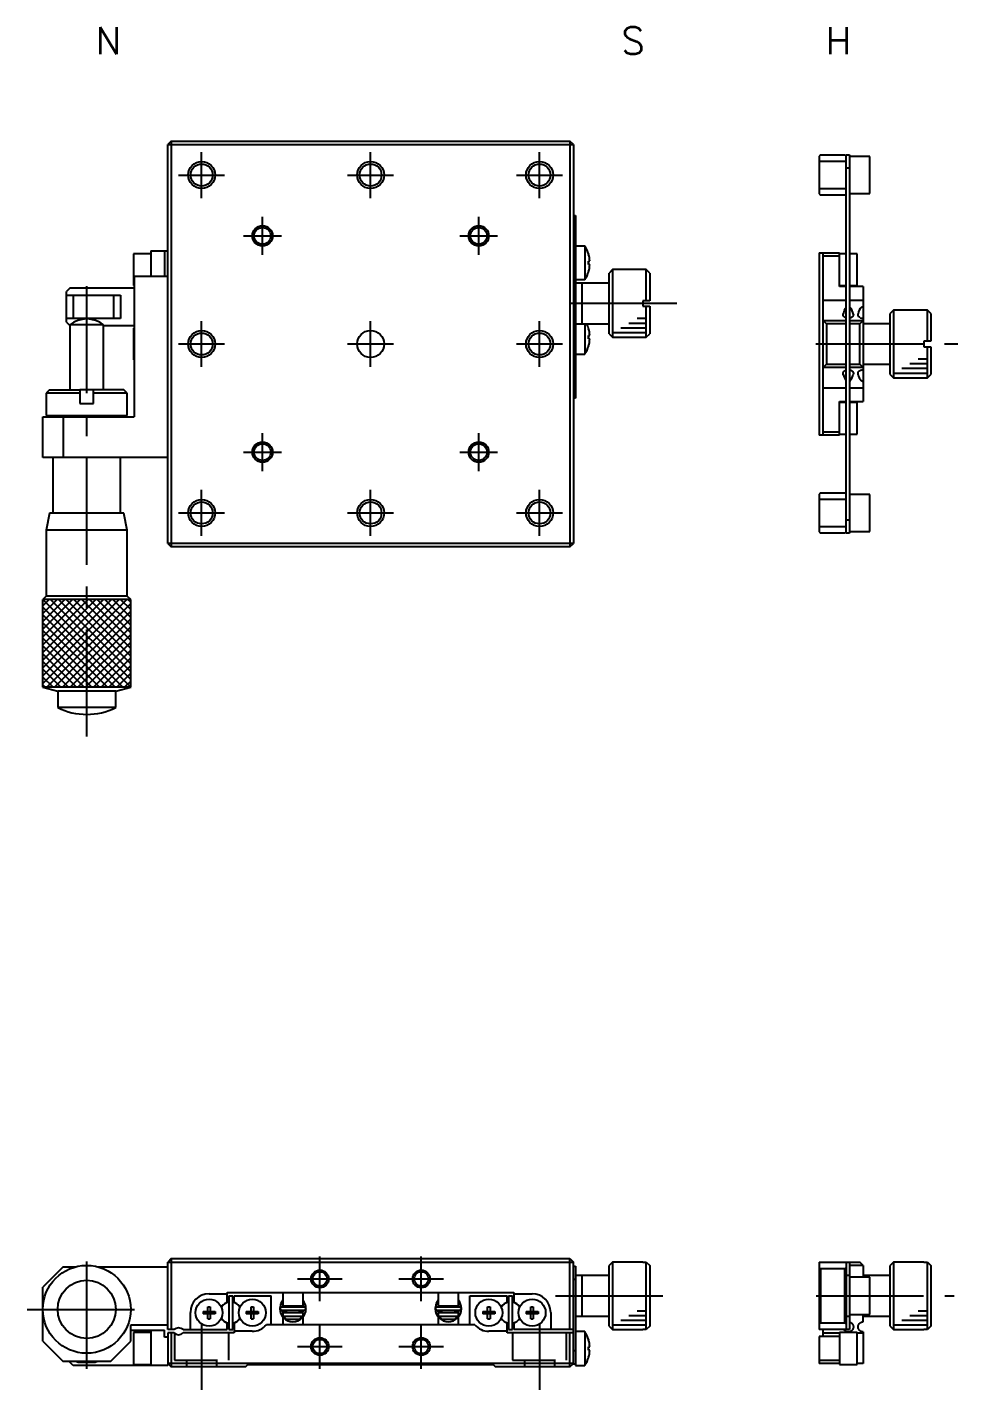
# Model space of a CAD drawing. Extents: x -3 to 277, y -8 to 210.
# Drawn here: x 139.7 to 277.4, y 8.6 to 210.2 of the extents above; entities that cross this region are included whole.
import ezdxf

# ---------------------------------------------------------------- set-up
doc = ezdxf.new("R2010")
doc.units = 0
doc.header["$LTSCALE"] = 0.5
doc.linetypes.add('CENTER', pattern=[50.8, 31.75, -6.35, 6.35, -6.35])
doc.linetypes.add('DASHED', pattern=[19.05, 12.7, -6.35])
for name, color, linetype in [('MSM_CENTER', 1, 'CENTER'), ('MSM_CONTINUOUS', 7, 'CONTINUOUS'), ('MSM_DASHED', 4, 'DASHED'), ('MSM_NARROW', 5, 'CONTINUOUS'), ('MSM_PART_NUMBER', 7, 'CONTINUOUS')]:
    doc.layers.add(name, color=color, linetype=linetype)
doc.styles.get("Standard").update_dxf_attribs({"font": 'txt.shx', "height": 3, "bigfont": 'bigfont.shx'})

msp = doc.modelspace()

# ---------------------------------------------------------------- linework, layer by layer
at = {"layer": 'MSM_CENTER'}
for p, q in [((165.54, 184.95), (165.54, 191.75)), ((190.54, 184.95), (190.54, 191.75)), ((215.54, 184.95), (215.54, 191.75)), ((162.14, 188.35), (168.94, 188.35)), ((187.14, 188.35), (193.94, 188.35)), ((212.14, 188.35), (218.94, 188.35)), ((174.54, 176.55), (174.54, 182.15)), ((206.54, 176.55), (206.54, 182.15)), ((171.74, 179.35), (177.34, 179.35)), ((203.74, 179.35), (209.34, 179.35)), ((148.54, 105.25), (148.54, 172.85)), ((235.84, 169.35), (217.84, 169.35)), ((165.54, 159.95), (165.54, 166.75)), ((190.54, 159.95), (190.54, 166.75)), ((215.54, 159.95), (215.54, 166.75)), ((162.14, 163.35), (168.94, 163.35)), ((187.14, 163.35), (193.94, 163.35)), ((212.14, 163.35), (218.94, 163.35)), ((256.42, 163.35), (277.42, 163.35)), ((174.54, 144.55), (174.54, 150.15)), ((206.54, 144.55), (206.54, 150.15)), ((171.74, 147.35), (177.34, 147.35)), ((203.74, 147.35), (209.34, 147.35)), ((165.54, 134.95), (165.54, 141.75)), ((190.54, 134.95), (190.54, 141.75)), ((215.54, 134.95), (215.54, 141.75)), ((162.14, 138.35), (168.94, 138.35)), ((187.14, 138.35), (193.94, 138.35)), ((212.14, 138.35), (218.94, 138.35)), ((148.54, 11.7), (148.54, 29.3)), ((183.04, 21.7), (183.04, 28.3)), ((198.04, 21.7), (198.04, 28.3)), ((179.74, 25), (186.34, 25)), ((194.74, 25), (201.34, 25)), ((217.89, 22.5), (235.29, 22.5)), ((256.47, 22.5), (276.87, 22.5)), ((139.74, 20.5), (157.34, 20.5)), ((165.54, 18.4), (165.54, 8.6)), ((183.04, 11.7), (183.04, 18.3)), ((198.04, 11.7), (198.04, 18.3)), ((215.54, 18.4), (215.54, 8.6)), ((179.74, 15), (186.34, 15)), ((194.74, 15), (201.34, 15))]:
    msp.add_line(p, q, dxfattribs=at)
at = {"layer": 'MSM_CONTINUOUS'}
for p, q in [((161.04, 193.35), (160.54, 192.85)), ((160.54, 133.85), (160.54, 192.85)), ((160.54, 192.85), (220.54, 192.85)), ((161.04, 193.35), (161.04, 133.35)), ((161.04, 193.35), (220.04, 193.35)), ((220.04, 193.35), (220.04, 133.35)), ((220.54, 192.85), (220.04, 193.35)), ((220.54, 192.85), (220.54, 133.85)), ((257.12, 191.35), (256.92, 191.15)), ((256.92, 191.15), (256.92, 185.55)), ((260.92, 190.35), (256.92, 190.35)), ((257.12, 191.35), (260.72, 191.35)), ((260.92, 191.15), (260.72, 191.35)), ((260.92, 135.35), (260.92, 191.35)), ((260.92, 191.35), (261.42, 191.35)), ((261.42, 191.35), (261.42, 135.35)), ((264.42, 191.1), (261.42, 191.1)), ((264.42, 185.6), (264.42, 191.1)), ((261.42, 189.35), (260.92, 189.35)), ((256.92, 186.35), (260.92, 186.35)), ((256.92, 185.55), (257.12, 185.35)), ((260.72, 185.35), (260.92, 185.55)), ((261.42, 185.6), (264.42, 185.6)), ((260.72, 185.35), (257.12, 185.35)), ((220.54, 182.35), (220.84, 182.35)), ((220.84, 182.35), (220.84, 155.35)), ((220.84, 180.35), (220.54, 180.35)), ((222.23, 177.85), (220.84, 177.85)), ((222.23, 177.85), (222.23, 172.85)), ((155.44, 176.7), (155.44, 172)), ((158.04, 176.7), (155.44, 176.7)), ((158.04, 177.15), (158.04, 173.35)), ((158.04, 177.15), (160.54, 177.15)), ((160.04, 177.15), (160.04, 173.35)), ((222.8, 176.61), (222.81, 176.61)), ((222.8, 175.61), (222.97, 175.61)), ((256.92, 176.85), (256.92, 149.85)), ((256.92, 176.85), (259.92, 176.85)), ((257.52, 149.85), (257.52, 176.85)), ((259.92, 176.35), (257.52, 176.35)), ((259.92, 171.85), (259.92, 176.85)), ((260.92, 176.7), (259.92, 176.7)), ((262.52, 176.7), (261.42, 176.7)), ((262.52, 172), (262.52, 176.7)), ((222.97, 175.09), (222.8, 175.09)), ((222.81, 174.09), (222.8, 174.09)), ((226.34, 174.35), (225.84, 173.85)), ((225.84, 164.85), (225.84, 173.85)), ((231.34, 174.35), (226.34, 174.35)), ((226.34, 174.35), (226.34, 164.35)), ((231.84, 173.85), (231.34, 174.35)), ((231.34, 169.75), (231.34, 174.35)), ((231.84, 173.85), (231.84, 169.75)), ((146.04, 171.6), (145.54, 171.1)), ((155.54, 171.6), (146.04, 171.6)), ((155.44, 172), (155.54, 172)), ((155.54, 173.35), (155.54, 152.55)), ((160.54, 173.35), (155.54, 173.35)), ((222.23, 172.85), (220.84, 172.85)), ((225.84, 172.35), (220.84, 172.35)), ((221.84, 166.35), (221.84, 172.35)), ((259.92, 172), (260.92, 172)), ((260.92, 171.85), (259.92, 171.85)), ((261.42, 172), (262.52, 172)), ((263.42, 171.85), (261.42, 171.85)), ((263.42, 171.85), (263.42, 154.85)), ((145.54, 166.6), (145.54, 171.1)), ((145.54, 170.6), (153.54, 170.6)), ((146.54, 170.6), (146.54, 167.1)), ((152.54, 167.1), (152.54, 170.6)), ((153.54, 170.6), (153.54, 167.1)), ((231.84, 169.75), (230.84, 169.75)), ((230.84, 169.75), (230.84, 168.95)), ((257.52, 169.85), (260.92, 169.85)), ((261.42, 169.85), (263.42, 169.85)), ((230.84, 168.95), (231.84, 168.95)), ((231.34, 164.35), (231.34, 168.95)), ((231.84, 168.95), (231.84, 164.85)), ((260.47, 167.71), (260.48, 167.82)), ((260.47, 167.68), (260.47, 167.71)), ((260.47, 167.64), (260.47, 167.68)), ((260.48, 167.61), (260.47, 167.64)), ((260.48, 167.57), (260.48, 167.61)), ((260.49, 167.54), (260.48, 167.57)), ((260.5, 167.51), (260.49, 167.54)), ((260.51, 167.49), (260.5, 167.51)), ((260.53, 167.46), (260.51, 167.49)), ((260.54, 167.43), (260.53, 167.46)), ((260.56, 167.41), (260.54, 167.43)), ((260.58, 167.39), (260.56, 167.41)), ((260.6, 167.37), (260.58, 167.39)), ((260.62, 167.35), (260.6, 167.37)), ((261.42, 168.83), (261.5, 168.76)), ((261.84, 167.36), (261.82, 167.34)), ((261.85, 167.37), (261.84, 167.36)), ((261.87, 167.39), (261.85, 167.37)), ((261.88, 167.41), (261.87, 167.39)), ((261.9, 167.44), (261.88, 167.41)), ((261.91, 167.46), (261.9, 167.44)), ((261.92, 167.48), (261.91, 167.46)), ((261.94, 167.51), (261.92, 167.48)), ((261.95, 167.55), (261.94, 167.51)), ((261.96, 167.58), (261.95, 167.55)), ((261.97, 167.67), (261.96, 167.63)), ((261.96, 167.63), (261.96, 167.58)), ((261.97, 167.71), (261.97, 167.67)), ((262.67, 167.71), (262.68, 167.83)), ((262.67, 167.7), (262.67, 167.71)), ((262.68, 167.57), (262.67, 167.7)), ((262.73, 167.46), (262.68, 167.57)), ((262.79, 167.37), (262.73, 167.46)), ((262.88, 167.3), (262.79, 167.37)), ((263.17, 168.79), (263.27, 168.87)), ((263.27, 168.87), (263.37, 168.91)), ((263.37, 168.91), (263.42, 168.91)), ((267.92, 168.35), (267.42, 167.85)), ((267.42, 158.85), (267.42, 167.85)), ((267.92, 168.35), (267.92, 158.35)), ((272.92, 168.35), (267.92, 168.35)), ((273.42, 167.85), (272.92, 168.35)), ((272.92, 163.75), (272.92, 168.35)), ((273.42, 167.85), (273.42, 163.75)), ((153.54, 167.1), (145.54, 167.1)), ((145.54, 166.6), (146.04, 166.1)), ((151.04, 166.17), (146.04, 166.17)), ((146.04, 166.17), (146.04, 156.55)), ((151.04, 156.55), (151.04, 166.17)), ((151.04, 166.1), (155.54, 166.1)), ((155.44, 165.7), (155.44, 161)), ((155.54, 165.7), (155.44, 165.7)), ((220.84, 166.35), (225.84, 166.35)), ((222.23, 166.35), (222.23, 161.85)), ((222.8, 165.61), (222.81, 165.61)), ((257.52, 166.85), (260.92, 166.85)), ((257.52, 166.85), (258.02, 166.35)), ((260.92, 166.35), (258.02, 166.35)), ((258.02, 166.35), (258.02, 160.35)), ((260.64, 167.33), (260.62, 167.35)), ((260.67, 167.31), (260.64, 167.33)), ((260.69, 167.29), (260.67, 167.31)), ((260.72, 167.28), (260.69, 167.29)), ((260.74, 167.26), (260.72, 167.28)), ((260.77, 167.25), (260.74, 167.26)), ((260.79, 167.24), (260.77, 167.25)), ((260.82, 167.23), (260.79, 167.24)), ((260.84, 167.23), (260.82, 167.23)), ((260.87, 167.22), (260.84, 167.23)), ((260.89, 167.21), (260.87, 167.22)), ((260.92, 167.2), (260.89, 167.21)), ((261.44, 167.19), (261.42, 167.18)), ((261.42, 166.85), (263.42, 166.85)), ((262.92, 166.35), (261.42, 166.35)), ((261.47, 167.19), (261.44, 167.19)), ((261.49, 167.2), (261.47, 167.19)), ((261.52, 167.2), (261.49, 167.2)), ((261.56, 167.21), (261.52, 167.2)), ((261.58, 167.22), (261.56, 167.21)), ((261.61, 167.23), (261.58, 167.22)), ((261.64, 167.24), (261.61, 167.23)), ((261.67, 167.25), (261.64, 167.24)), ((261.69, 167.26), (261.67, 167.25)), ((261.71, 167.27), (261.69, 167.26)), ((261.74, 167.29), (261.71, 167.27)), ((261.76, 167.3), (261.74, 167.29)), ((261.78, 167.31), (261.76, 167.3)), ((261.8, 167.33), (261.78, 167.31)), ((261.82, 167.34), (261.8, 167.33)), ((262.99, 167.24), (262.88, 167.3)), ((262.92, 166.35), (263.42, 166.85)), ((262.92, 160.35), (262.92, 166.35)), ((267.42, 166.35), (263.42, 166.35)), ((222.8, 164.61), (222.97, 164.61)), ((222.97, 164.09), (222.8, 164.09)), ((225.84, 164.85), (226.34, 164.35)), ((226.34, 164.35), (231.34, 164.35)), ((231.34, 164.35), (231.84, 164.85)), ((272.42, 163.75), (272.42, 162.95)), ((273.42, 163.75), (272.42, 163.75)), ((220.84, 161.85), (222.23, 161.85)), ((222.81, 163.09), (222.8, 163.09)), ((272.42, 162.95), (273.42, 162.95)), ((272.92, 158.35), (272.92, 162.95)), ((273.42, 162.95), (273.42, 158.85)), ((155.44, 161), (155.54, 161)), ((258.02, 160.35), (257.52, 159.85)), ((260.92, 159.85), (257.52, 159.85)), ((258.02, 160.35), (260.92, 160.35)), ((260.55, 159.28), (260.57, 159.31)), ((260.57, 159.31), (260.59, 159.33)), ((260.59, 159.33), (260.61, 159.34)), ((260.61, 159.34), (260.63, 159.36)), ((260.63, 159.36), (260.65, 159.38)), ((260.65, 159.38), (260.67, 159.39)), ((260.67, 159.39), (260.69, 159.41)), ((260.69, 159.41), (260.71, 159.42)), ((260.71, 159.42), (260.74, 159.43)), ((260.74, 159.43), (260.77, 159.45)), ((260.77, 159.45), (260.8, 159.46)), ((260.8, 159.46), (260.83, 159.47)), ((260.83, 159.47), (260.86, 159.48)), ((260.86, 159.48), (260.89, 159.49)), ((260.89, 159.49), (260.92, 159.5)), ((261.42, 160.35), (262.92, 160.35)), ((263.42, 159.85), (261.42, 159.85)), ((261.42, 159.52), (261.45, 159.51)), ((261.45, 159.51), (261.48, 159.51)), ((261.48, 159.51), (261.5, 159.5)), ((261.5, 159.5), (261.53, 159.49)), ((261.53, 159.49), (261.56, 159.49)), ((261.56, 159.49), (261.58, 159.48)), ((261.58, 159.48), (261.61, 159.47)), ((261.61, 159.47), (261.63, 159.46)), ((261.63, 159.46), (261.66, 159.45)), ((261.66, 159.45), (261.68, 159.44)), ((261.68, 159.44), (261.7, 159.43)), ((261.7, 159.43), (261.72, 159.42)), ((261.72, 159.42), (261.75, 159.41)), ((261.75, 159.41), (261.77, 159.39)), ((261.77, 159.39), (261.8, 159.37)), ((261.8, 159.37), (261.82, 159.35)), ((261.82, 159.35), (261.84, 159.33)), ((261.84, 159.33), (261.86, 159.31)), ((261.86, 159.31), (261.88, 159.29)), ((261.88, 159.29), (261.9, 159.27)), ((262.75, 159.27), (262.77, 159.3)), ((262.77, 159.3), (262.78, 159.32)), ((262.78, 159.32), (262.8, 159.34)), ((262.8, 159.34), (262.82, 159.36)), ((262.82, 159.36), (262.84, 159.37)), ((262.84, 159.37), (262.86, 159.39)), ((262.86, 159.39), (262.88, 159.4)), ((262.88, 159.4), (262.91, 159.42)), ((262.91, 159.42), (262.93, 159.43)), ((263.42, 159.85), (262.92, 160.35)), ((262.93, 159.43), (262.96, 159.44)), ((262.96, 159.44), (262.99, 159.46)), ((262.99, 159.46), (263.02, 159.47)), ((263.02, 159.47), (263.05, 159.48)), ((263.05, 159.48), (263.08, 159.49)), ((263.08, 159.49), (263.1, 159.49)), ((263.1, 159.49), (263.13, 159.5)), ((263.13, 159.5), (263.16, 159.51)), ((263.16, 159.51), (263.19, 159.51)), ((263.19, 159.51), (263.22, 159.52)), ((263.22, 159.52), (263.25, 159.52)), ((263.25, 159.52), (263.28, 159.52)), ((263.28, 159.52), (263.32, 159.53)), ((263.32, 159.53), (263.35, 159.53)), ((263.35, 159.53), (263.39, 159.53)), ((263.39, 159.53), (263.42, 159.53)), ((263.42, 160.35), (267.42, 160.35)), ((220.54, 157.35), (220.84, 157.35)), ((260.47, 159.04), (260.48, 159.08)), ((260.47, 158.99), (260.47, 159.04)), ((260.47, 158.99), (260.47, 158.99)), ((260.47, 158.95), (260.47, 158.99)), ((260.49, 158.81), (260.47, 158.95)), ((260.48, 159.11), (260.49, 159.14)), ((260.48, 159.08), (260.48, 159.11)), ((260.49, 159.14), (260.5, 159.17)), ((260.5, 159.17), (260.51, 159.2)), ((260.51, 159.2), (260.52, 159.23)), ((260.52, 159.23), (260.54, 159.25)), ((260.54, 159.25), (260.55, 159.28)), ((261.43, 157.87), (261.42, 157.87)), ((261.51, 157.94), (261.43, 157.87)), ((261.9, 159.27), (261.91, 159.24)), ((261.91, 159.24), (261.92, 159.22)), ((261.92, 159.22), (261.94, 159.19)), ((261.94, 159.19), (261.95, 159.16)), ((261.95, 159.16), (261.95, 159.14)), ((261.95, 159.14), (261.96, 159.1)), ((261.96, 159.1), (261.97, 159.06)), ((261.97, 158.99), (261.96, 158.88)), ((261.97, 159.06), (261.97, 159.01)), ((261.97, 159.01), (261.97, 158.99)), ((262.67, 159.07), (262.68, 159.11)), ((262.67, 159.03), (262.67, 159.07)), ((262.67, 158.99), (262.67, 159.03)), ((262.67, 158.94), (262.67, 158.99)), ((262.69, 158.8), (262.67, 158.94)), ((262.68, 159.11), (262.69, 159.15)), ((262.69, 159.15), (262.7, 159.18)), ((262.7, 159.18), (262.72, 159.22)), ((262.72, 159.22), (262.73, 159.25)), ((262.73, 159.25), (262.75, 159.27)), ((263.22, 157.87), (263.13, 157.95)), ((263.31, 157.81), (263.22, 157.87)), ((263.42, 157.79), (263.31, 157.81)), ((267.42, 158.85), (267.92, 158.35)), ((267.92, 158.35), (272.92, 158.35)), ((272.92, 158.35), (273.42, 158.85)), ((143.04, 156.55), (142.54, 156.05)), ((147.54, 156.05), (142.54, 156.05)), ((142.54, 156.05), (142.54, 152.75)), ((143.04, 156.55), (147.54, 156.55)), ((154.04, 156.55), (147.54, 156.55)), ((147.54, 156.55), (147.54, 154.55)), ((149.54, 154.55), (149.54, 156.55)), ((154.54, 156.05), (149.54, 156.05)), ((154.54, 156.05), (154.04, 156.55)), ((154.54, 152.75), (154.54, 156.05)), ((220.84, 155.35), (220.54, 155.35)), ((257.52, 156.85), (260.92, 156.85)), ((261.42, 156.85), (263.42, 156.85)), ((147.54, 154.55), (149.54, 154.55)), ((259.92, 149.85), (259.92, 154.85)), ((259.92, 154.85), (260.92, 154.85)), ((260.92, 154.7), (259.92, 154.7)), ((261.42, 154.85), (263.42, 154.85)), ((262.52, 154.7), (261.42, 154.7)), ((262.52, 150), (262.52, 154.7)), ((142.04, 146.55), (142.04, 152.55)), ((142.04, 152.55), (155.54, 152.55)), ((142.54, 152.75), (154.54, 152.75)), ((142.54, 152.75), (142.74, 152.55)), ((145.04, 152.55), (145.04, 146.55)), ((154.34, 152.55), (154.54, 152.75)), ((259.92, 149.85), (256.92, 149.85)), ((257.52, 150.35), (259.92, 150.35)), ((259.92, 150), (260.92, 150)), ((261.42, 150), (262.52, 150)), ((160.54, 146.55), (142.04, 146.55)), ((143.54, 146.55), (143.54, 138.3)), ((153.54, 138.3), (153.54, 146.55)), ((257.12, 141.35), (256.92, 141.15)), ((256.92, 141.15), (256.92, 135.55)), ((257.12, 141.35), (260.72, 141.35)), ((260.92, 141.15), (260.72, 141.35)), ((260.92, 140.35), (256.92, 140.35)), ((264.42, 141.1), (261.42, 141.1)), ((264.42, 135.6), (264.42, 141.1)), ((143.04, 138.3), (142.54, 135.8)), ((154.04, 138.3), (143.04, 138.3)), ((154.54, 135.8), (154.04, 138.3)), ((260.92, 137.35), (261.42, 137.35)), ((154.54, 135.8), (142.54, 135.8)), ((142.54, 135.8), (142.54, 126.05)), ((154.54, 126.05), (154.54, 135.8)), ((256.92, 136.35), (260.92, 136.35)), ((256.92, 135.55), (257.12, 135.35)), ((260.72, 135.35), (257.12, 135.35)), ((260.72, 135.35), (260.92, 135.55)), ((261.42, 135.35), (260.92, 135.35)), ((261.42, 135.6), (264.42, 135.6)), ((220.54, 133.85), (160.54, 133.85)), ((160.54, 133.85), (161.04, 133.35)), ((220.04, 133.35), (161.04, 133.35)), ((220.04, 133.35), (220.54, 133.85)), ((142.54, 126.05), (142.04, 125.55)), ((155.04, 125.55), (142.04, 125.55)), ((142.04, 112.55), (142.04, 125.55)), ((154.54, 126.05), (142.54, 126.05)), ((155.04, 125.55), (154.54, 126.05)), ((155.04, 112.55), (155.04, 125.55)), ((142.04, 112.55), (144.24, 111.96)), ((155.04, 112.55), (142.04, 112.55)), ((152.84, 111.96), (144.24, 111.96)), ((144.24, 111.96), (144.24, 109.55)), ((152.84, 111.96), (155.04, 112.55)), ((152.84, 109.55), (152.84, 111.96)), ((152.84, 109.55), (144.24, 109.55)), ((145.04, 26.8), (142.04, 23.8)), ((145.04, 26.8), (146.94, 26.8)), ((150.14, 26.8), (160.54, 26.8)), ((161.04, 28), (160.54, 27.5)), ((160.54, 17.5), (160.54, 27.5)), ((160.54, 27.5), (220.54, 27.5)), ((161.04, 28), (161.04, 17.5)), ((161.04, 28), (220.04, 28)), ((220.04, 17.5), (220.04, 28)), ((220.04, 28), (220.54, 27.5)), ((220.54, 12.4), (220.54, 27.5)), ((220.54, 26.9), (220.84, 26.9)), ((220.84, 26.9), (220.84, 12.2)), ((226.34, 27.5), (225.84, 27)), ((225.84, 18), (225.84, 27)), ((230.84, 27.5), (226.34, 27.5)), ((226.34, 27.5), (226.34, 17.5)), ((230.84, 27.5), (230.84, 27.48)), ((230.84, 27.48), (231.34, 27.48)), ((231.34, 17.52), (231.34, 27.48)), ((231.34, 27.48), (231.84, 26.98)), ((231.84, 26.98), (231.84, 18.02)), ((256.92, 27.5), (256.92, 17.5)), ((256.92, 27.5), (262.92, 27.5)), ((256.92, 26.7), (257.12, 26.5)), ((260.72, 26.5), (257.12, 26.5)), ((257.12, 26.5), (257.12, 18.5)), ((260.72, 26.5), (260.92, 26.7)), ((260.72, 18.5), (260.72, 26.5)), ((260.92, 27.5), (260.92, 17.5)), ((261.42, 27.5), (261.42, 17.5)), ((263.42, 27), (261.42, 27)), ((263.42, 27), (262.92, 27.5)), ((263.42, 27), (263.42, 25.25)), ((267.92, 27.5), (267.42, 27)), ((267.42, 18), (267.42, 27)), ((267.92, 27.5), (267.92, 17.5)), ((272.42, 27.5), (267.92, 27.5)), ((272.42, 27.5), (272.42, 27.48)), ((272.42, 27.48), (272.92, 27.48)), ((272.92, 17.52), (272.92, 27.48)), ((272.92, 27.48), (273.42, 26.98)), ((273.42, 26.98), (273.42, 18.02)), ((220.84, 24.9), (220.54, 24.9)), ((225.84, 25.5), (220.84, 25.5)), ((221.84, 19.5), (221.84, 25.5)), ((261.42, 25.5), (260.92, 25.5)), ((264.42, 25.25), (261.42, 25.25)), ((267.42, 25.5), (263.42, 25.5)), ((264.42, 19.75), (264.42, 25.25)), ((142.04, 15.8), (142.04, 23.8)), ((166.64, 22.8), (169.34, 22.8)), ((169.34, 23), (211.74, 23)), ((169.34, 21.55), (169.34, 23)), ((169.54, 22.5), (169.54, 17.5)), ((169.54, 22.5), (170.14, 22.5)), ((170.14, 17.5), (170.14, 22.5)), ((170.34, 22.5), (175.84, 22.5)), ((170.34, 21.55), (170.34, 22.5)), ((175.84, 18.2), (175.84, 22.5)), ((177.54, 23), (177.54, 21)), ((180.54, 21), (180.54, 23)), ((200.54, 23), (200.54, 21)), ((203.54, 21), (203.54, 23)), ((205.24, 22.5), (210.74, 22.5)), ((205.24, 18.2), (205.24, 22.5)), ((210.74, 21.55), (210.74, 22.5)), ((210.94, 22.5), (210.94, 17.5)), ((210.94, 22.5), (211.54, 22.5)), ((211.54, 17.5), (211.54, 22.5)), ((211.74, 23), (211.74, 21.55)), ((211.74, 22.8), (214.44, 22.8)), ((165.75, 20.18), (166.46, 20.18)), ((165.75, 20.18), (165.75, 19.82)), ((166.46, 20.18), (166.46, 20.89)), ((166.46, 20.89), (166.82, 20.89)), ((166.47, 20.17), (166.46, 20.18)), ((166.47, 20.17), (166.81, 20.17)), ((166.47, 19.83), (166.47, 20.17)), ((166.81, 20.17), (166.82, 20.18)), ((166.81, 20.17), (166.81, 19.83)), ((166.82, 20.89), (166.82, 20.18)), ((166.82, 20.18), (167.52, 20.18)), ((167.52, 20.18), (167.52, 19.82)), ((169.08, 21.4), (169.34, 21.55)), ((170.34, 21.55), (170.6, 21.4)), ((172.15, 20.18), (172.86, 20.18)), ((172.15, 20.18), (172.15, 19.82)), ((172.86, 20.18), (172.86, 20.89)), ((172.86, 20.89), (173.22, 20.89)), ((172.87, 20.17), (172.86, 20.18)), ((172.87, 20.17), (173.21, 20.17)), ((172.87, 19.83), (172.87, 20.17)), ((173.21, 20.17), (173.22, 20.18)), ((173.21, 20.17), (173.21, 19.83)), ((173.22, 20.89), (173.22, 20.18)), ((173.22, 20.18), (173.92, 20.18)), ((173.92, 20.18), (173.92, 19.82)), ((177.19, 21.09), (177.09, 20.63)), ((177.2, 21.17), (177.19, 21.13)), ((177.19, 21.13), (177.19, 21.1)), ((177.19, 21.1), (177.19, 21.07)), ((177.19, 21.07), (177.2, 21.03)), ((177.21, 21.24), (177.2, 21.2)), ((177.2, 21.2), (177.2, 21.17)), ((177.2, 21.03), (177.2, 21)), ((177.2, 21), (177.21, 20.96)), ((177.22, 21.27), (177.21, 21.24)), ((177.21, 20.96), (177.21, 20.93)), ((177.21, 20.93), (177.22, 20.9)), ((177.24, 21.33), (177.22, 21.3)), ((177.22, 21.3), (177.22, 21.27)), ((177.22, 20.9), (177.23, 20.86)), ((177.23, 20.86), (177.25, 20.83)), ((177.25, 21.37), (177.24, 21.33)), ((177.54, 21.84), (177.25, 21.37)), ((177.25, 21.37), (177.54, 21.28)), ((177.25, 20.83), (177.26, 20.8)), ((177.26, 20.8), (177.26, 20.79)), ((180.79, 20.8), (177.29, 20.8)), ((177.29, 20.4), (180.79, 20.4)), ((177.6, 20), (177.49, 20.4)), ((177.54, 21), (180.54, 21)), ((177.54, 20.2), (177.54, 20.19)), ((178.04, 20.2), (177.54, 20.2)), ((177.54, 20.19), (177.54, 20.19)), ((177.54, 20.19), (177.54, 20.19)), ((177.81, 20.81), (177.6, 21)), ((177.89, 20.8), (177.81, 20.81)), ((178.04, 21), (178.04, 20.8)), ((178.04, 20.4), (178.04, 20)), ((180.04, 20.8), (180.04, 21)), ((180.04, 20), (180.04, 20.4)), ((180.54, 20.2), (180.04, 20.2)), ((180.48, 21), (180.23, 20.8)), ((180.58, 20.4), (180.47, 20)), ((180.54, 21.01), (180.54, 21)), ((180.54, 21), (180.58, 20.8)), ((180.54, 20.19), (180.54, 20.2)), ((180.54, 20.19), (180.54, 20.19)), ((180.54, 20.19), (180.54, 20.19)), ((180.54, 20.19), (180.54, 20.19)), ((180.54, 20.19), (180.54, 20.19)), ((200.19, 21.09), (200.09, 20.63)), ((200.2, 21.17), (200.19, 21.13)), ((200.19, 21.13), (200.19, 21.1)), ((200.19, 21.1), (200.19, 21.07)), ((200.19, 21.07), (200.2, 21.03)), ((200.21, 21.24), (200.2, 21.2)), ((200.2, 21.2), (200.2, 21.17)), ((200.2, 21.03), (200.2, 21)), ((200.2, 21), (200.21, 20.96)), ((200.22, 21.27), (200.21, 21.24)), ((200.21, 20.96), (200.21, 20.93)), ((200.21, 20.93), (200.22, 20.9)), ((200.24, 21.33), (200.22, 21.3)), ((200.22, 21.3), (200.22, 21.27)), ((200.22, 20.9), (200.23, 20.86)), ((200.23, 20.86), (200.25, 20.83)), ((200.25, 21.37), (200.24, 21.33)), ((200.54, 21.84), (200.25, 21.37)), ((200.25, 21.37), (200.54, 21.28)), ((200.25, 20.83), (200.26, 20.8)), ((200.26, 20.8), (200.26, 20.79)), ((203.79, 20.8), (200.29, 20.8)), ((200.29, 20.4), (203.79, 20.4)), ((200.6, 20), (200.49, 20.4)), ((200.54, 21), (203.54, 21)), ((200.54, 20.2), (200.54, 20.19)), ((201.04, 20.2), (200.54, 20.2)), ((200.54, 20.19), (200.54, 20.19)), ((200.54, 20.19), (200.54, 20.19)), ((200.81, 20.81), (200.6, 21)), ((200.89, 20.8), (200.81, 20.81)), ((201.04, 21), (201.04, 20.8)), ((201.04, 20.4), (201.04, 20)), ((203.04, 20.8), (203.04, 21)), ((203.04, 20), (203.04, 20.4)), ((203.54, 20.2), (203.04, 20.2)), ((203.48, 21), (203.23, 20.8)), ((203.58, 20.4), (203.47, 20)), ((203.54, 21.01), (203.54, 21)), ((203.54, 21), (203.58, 20.8)), ((203.54, 20.19), (203.54, 20.2)), ((203.54, 20.19), (203.54, 20.19)), ((203.54, 20.19), (203.54, 20.19)), ((203.54, 20.19), (203.54, 20.19)), ((203.54, 20.19), (203.54, 20.19)), ((207.15, 20.18), (207.86, 20.18)), ((207.15, 20.18), (207.15, 19.82)), ((207.86, 20.18), (207.86, 20.89)), ((207.86, 20.89), (208.22, 20.89)), ((207.87, 20.17), (207.86, 20.18)), ((207.87, 20.17), (208.21, 20.17)), ((207.87, 19.83), (207.87, 20.17)), ((208.21, 20.17), (208.22, 20.18)), ((208.21, 20.17), (208.21, 19.83)), ((208.22, 20.89), (208.22, 20.18)), ((208.22, 20.18), (208.92, 20.18)), ((208.92, 20.18), (208.92, 19.82)), ((210.74, 21.55), (210.48, 21.4)), ((212, 21.4), (211.74, 21.55)), ((213.55, 20.18), (214.26, 20.18)), ((213.55, 20.18), (213.55, 19.82)), ((214.26, 20.18), (214.26, 20.89)), ((214.26, 20.89), (214.62, 20.89)), ((214.27, 20.17), (214.26, 20.18)), ((214.27, 20.17), (214.61, 20.17)), ((214.27, 19.83), (214.27, 20.17)), ((214.61, 20.17), (214.62, 20.18)), ((214.61, 20.17), (214.61, 19.83)), ((214.62, 20.89), (214.62, 20.18)), ((214.62, 20.18), (215.32, 20.18)), ((215.32, 20.18), (215.32, 19.82)), ((155.04, 15.8), (155.04, 18.2)), ((155.04, 18.2), (160.54, 18.2)), ((163.89, 17.5), (163.89, 20.05)), ((166.46, 19.82), (165.75, 19.82)), ((166.47, 19.83), (166.46, 19.82)), ((166.46, 19.11), (166.46, 19.82)), ((166.46, 19.11), (166.82, 19.11)), ((166.81, 19.83), (166.47, 19.83)), ((166.81, 19.83), (166.82, 19.82)), ((167.52, 19.82), (166.82, 19.82)), ((166.82, 19.82), (166.82, 19.11)), ((169.34, 18.45), (169.08, 18.6)), ((169.34, 17.5), (169.34, 18.45)), ((170.6, 18.6), (170.34, 18.45)), ((170.34, 18.45), (170.34, 17)), ((172.86, 19.82), (172.15, 19.82)), ((172.87, 19.83), (172.86, 19.82)), ((172.86, 19.11), (172.86, 19.82)), ((172.86, 19.11), (173.22, 19.11)), ((173.21, 19.83), (172.87, 19.83)), ((173.21, 19.83), (173.22, 19.82)), ((173.92, 19.82), (173.22, 19.82)), ((173.22, 19.82), (173.22, 19.11)), ((205.96, 18.2), (175.12, 18.2)), ((180.54, 20), (177.54, 20)), ((177.54, 20), (177.54, 19.5)), ((177.54, 19.5), (180.54, 19.5)), ((177.54, 19.36), (177.54, 18.2)), ((177.54, 19.36), (177.54, 19.36)), ((177.54, 19.36), (177.54, 19.36)), ((178.12, 19), (177.59, 19.5)), ((179.96, 19), (178.12, 19)), ((180.48, 19.5), (179.95, 19)), ((180.54, 19.5), (180.54, 20)), ((180.54, 18.2), (180.54, 19.36)), ((203.54, 20), (200.54, 20)), ((200.54, 20), (200.54, 19.5)), ((200.54, 19.5), (203.54, 19.5)), ((200.54, 19.36), (200.54, 18.2)), ((200.54, 19.36), (200.54, 19.36)), ((200.54, 19.36), (200.54, 19.36)), ((201.12, 19), (200.59, 19.5)), ((202.96, 19), (201.12, 19)), ((203.48, 19.5), (202.95, 19)), ((203.54, 19.5), (203.54, 20)), ((203.54, 18.2), (203.54, 19.36)), ((207.86, 19.82), (207.15, 19.82)), ((207.87, 19.83), (207.86, 19.82)), ((207.86, 19.11), (207.86, 19.82)), ((207.86, 19.11), (208.22, 19.11)), ((208.21, 19.83), (207.87, 19.83)), ((208.21, 19.83), (208.22, 19.82)), ((208.92, 19.82), (208.22, 19.82)), ((208.22, 19.82), (208.22, 19.11)), ((210.48, 18.6), (210.74, 18.45)), ((210.74, 17), (210.74, 18.45)), ((211.74, 18.45), (212, 18.6)), ((211.74, 18.45), (211.74, 17.5)), ((214.26, 19.82), (213.55, 19.82)), ((214.27, 19.83), (214.26, 19.82)), ((214.26, 19.11), (214.26, 19.82)), ((214.26, 19.11), (214.62, 19.11)), ((214.61, 19.83), (214.27, 19.83)), ((214.61, 19.83), (214.62, 19.82)), ((215.32, 19.82), (214.62, 19.82)), ((214.62, 19.82), (214.62, 19.11)), ((217.19, 20.05), (217.19, 17.5)), ((220.84, 19.5), (225.84, 19.5)), ((257.12, 18.5), (256.92, 18.3)), ((257.12, 18.5), (260.72, 18.5)), ((260.92, 18.3), (260.72, 18.5)), ((260.92, 19.5), (261.42, 19.5)), ((261.42, 19.75), (264.42, 19.75)), ((261.42, 18.62), (261.45, 18.61)), ((261.45, 18.61), (261.48, 18.6)), ((261.48, 18.6), (261.52, 18.59)), ((261.52, 18.59), (261.55, 18.58)), ((261.55, 18.58), (261.58, 18.56)), ((261.58, 18.56), (261.6, 18.54)), ((261.6, 18.54), (261.63, 18.53)), ((261.63, 18.53), (261.66, 18.51)), ((261.66, 18.51), (261.68, 18.49)), ((261.68, 18.49), (261.71, 18.47)), ((261.71, 18.47), (261.73, 18.45)), ((261.73, 18.45), (261.76, 18.42)), ((261.76, 18.42), (261.78, 18.4)), ((261.78, 18.4), (261.8, 18.38)), ((261.8, 18.38), (261.82, 18.35)), ((261.82, 18.35), (261.84, 18.32)), ((261.84, 18.32), (261.86, 18.29)), ((261.86, 18.29), (261.88, 18.26)), ((261.88, 18.26), (261.9, 18.22)), ((261.9, 18.22), (261.91, 18.19)), ((261.91, 18.19), (261.93, 18.15)), ((261.93, 18.15), (261.94, 18.11)), ((262.7, 18.12), (262.72, 18.16)), ((262.72, 18.16), (262.73, 18.19)), ((262.73, 18.19), (262.74, 18.22)), ((262.74, 18.22), (262.76, 18.25)), ((262.76, 18.25), (262.78, 18.29)), ((262.78, 18.29), (262.8, 18.32)), ((262.8, 18.32), (262.82, 18.35)), ((262.82, 18.35), (262.84, 18.38)), ((262.84, 18.38), (262.86, 18.4)), ((262.86, 18.4), (262.89, 18.43)), ((262.89, 18.43), (262.91, 18.45)), ((262.91, 18.45), (262.94, 18.47)), ((262.94, 18.47), (262.96, 18.49)), ((262.96, 18.49), (262.99, 18.51)), ((262.99, 18.51), (263.02, 18.53)), ((263.02, 18.53), (263.05, 18.55)), ((263.05, 18.55), (263.08, 18.57)), ((263.08, 18.57), (263.11, 18.58)), ((263.11, 18.58), (263.13, 18.59)), ((263.13, 18.59), (263.16, 18.6)), ((263.16, 18.6), (263.19, 18.61)), ((263.19, 18.61), (263.22, 18.62)), ((263.22, 18.62), (263.25, 18.63)), ((263.25, 18.63), (263.28, 18.64)), ((263.28, 18.64), (263.32, 18.64)), ((263.32, 18.64), (263.35, 18.65)), ((263.35, 18.65), (263.39, 18.65)), ((263.39, 18.65), (263.42, 18.65)), ((263.42, 18.65), (263.42, 19.75)), ((263.42, 19.5), (267.42, 19.5)), ((155.04, 17.4), (160.04, 17.4)), ((155.44, 17.05), (155.44, 12.35)), ((158.04, 17.05), (155.44, 17.05)), ((158.04, 17.4), (158.04, 12.2)), ((160.04, 16.4), (160.04, 17.4)), ((160.54, 16.4), (160.04, 16.4)), ((161.47, 17.5), (160.54, 17.5)), ((160.54, 17), (160.54, 12.2)), ((161.47, 17), (160.54, 17)), ((161.04, 17), (161.04, 12)), ((162.8, 17.5), (169.34, 17.5)), ((170.34, 17), (162.8, 17)), ((169.54, 17.5), (170.14, 17.5)), ((173.04, 17.25), (170.34, 17.25)), ((210.74, 17.25), (208.04, 17.25)), ((220.54, 17), (210.74, 17)), ((210.94, 17.5), (211.54, 17.5)), ((220.54, 17.5), (211.74, 17.5)), ((220.04, 12), (220.04, 17)), ((222.23, 17.2), (220.84, 17.2)), ((222.23, 17.2), (222.23, 12.2)), ((225.84, 18), (226.34, 17.5)), ((226.34, 17.5), (230.84, 17.5)), ((230.84, 17.52), (230.84, 17.5)), ((231.34, 17.52), (230.84, 17.52)), ((231.84, 18.02), (231.34, 17.52)), ((261.42, 17.5), (256.92, 17.5)), ((256.92, 16.5), (256.92, 12.5)), ((259.92, 16.5), (256.92, 16.5)), ((257.52, 16.5), (257.52, 17.5)), ((257.52, 17), (259.92, 17)), ((259.92, 17.05), (259.92, 12.35)), ((262.52, 17.05), (259.92, 17.05)), ((260.6, 17.48), (260.59, 17.5)), ((260.63, 17.44), (260.6, 17.48)), ((260.67, 17.39), (260.63, 17.44)), ((260.71, 17.35), (260.67, 17.39)), ((260.75, 17.32), (260.71, 17.35)), ((260.8, 17.28), (260.75, 17.32)), ((260.83, 17.26), (260.8, 17.28)), ((260.86, 17.24), (260.83, 17.26)), ((260.89, 17.22), (260.86, 17.24)), ((260.93, 17.21), (260.89, 17.22)), ((260.97, 17.19), (260.93, 17.21)), ((261.01, 17.18), (260.97, 17.19)), ((261.02, 17.18), (261.01, 17.18)), ((261.04, 17.17), (261.02, 17.18)), ((261.06, 17.17), (261.04, 17.17)), ((261.08, 17.16), (261.06, 17.17)), ((261.1, 17.16), (261.08, 17.16)), ((261.12, 17.16), (261.1, 17.16)), ((261.13, 17.16), (261.12, 17.16)), ((261.14, 17.15), (261.13, 17.16)), ((261.16, 17.15), (261.14, 17.15)), ((261.17, 17.15), (261.16, 17.15)), ((261.18, 17.15), (261.17, 17.15)), ((261.2, 17.15), (261.18, 17.15)), ((261.21, 17.15), (261.2, 17.15)), ((261.22, 17.15), (261.21, 17.15)), ((261.23, 17.15), (261.22, 17.15)), ((261.24, 17.15), (261.23, 17.15)), ((261.26, 17.15), (261.24, 17.15)), ((261.27, 17.15), (261.26, 17.15)), ((261.28, 17.15), (261.27, 17.15)), ((261.29, 17.15), (261.28, 17.15)), ((261.3, 17.15), (261.29, 17.15)), ((261.32, 17.16), (261.3, 17.15)), ((261.33, 17.16), (261.32, 17.16)), ((261.35, 17.16), (261.33, 17.16)), ((261.36, 17.16), (261.35, 17.16)), ((261.37, 17.17), (261.36, 17.16)), ((261.4, 17.17), (261.37, 17.17)), ((261.43, 17.18), (261.4, 17.17)), ((261.46, 17.19), (261.43, 17.18)), ((261.48, 17.2), (261.46, 17.19)), ((261.51, 17.21), (261.48, 17.2)), ((261.53, 17.22), (261.51, 17.21)), ((261.57, 17.24), (261.53, 17.22)), ((261.61, 17.26), (261.57, 17.24)), ((261.65, 17.29), (261.61, 17.26)), ((261.7, 17.32), (261.65, 17.29)), ((261.74, 17.36), (261.7, 17.32)), ((261.78, 17.4), (261.74, 17.36)), ((261.82, 17.45), (261.78, 17.4)), ((261.85, 17.49), (261.82, 17.45)), ((261.88, 17.54), (261.85, 17.49)), ((261.91, 17.6), (261.88, 17.54)), ((261.92, 17.64), (261.91, 17.6)), ((261.94, 17.68), (261.92, 17.64)), ((261.94, 18.11), (261.95, 18.08)), ((261.95, 17.73), (261.94, 17.68)), ((261.95, 18.08), (261.96, 18.04)), ((261.96, 17.77), (261.95, 17.73)), ((261.96, 18.04), (261.96, 18)), ((261.96, 18), (261.97, 17.96)), ((261.97, 17.82), (261.96, 17.77)), ((261.97, 17.96), (261.97, 17.92)), ((261.97, 17.92), (261.97, 17.87)), ((261.97, 17.87), (261.97, 17.82)), ((262.52, 12.35), (262.52, 17.05)), ((262.52, 17), (263.42, 17)), ((262.67, 17.98), (262.68, 18.03)), ((262.67, 17.94), (262.67, 17.98)), ((262.67, 17.9), (262.67, 17.94)), ((262.67, 17.84), (262.67, 17.9)), ((262.68, 17.79), (262.67, 17.84)), ((262.68, 18.03), (262.69, 18.07)), ((262.69, 17.74), (262.68, 17.79)), ((262.69, 18.07), (262.7, 18.12)), ((262.7, 17.68), (262.69, 17.74)), ((262.72, 17.64), (262.7, 17.68)), ((262.74, 17.59), (262.72, 17.64)), ((262.76, 17.55), (262.74, 17.59)), ((262.78, 17.5), (262.76, 17.55)), ((262.81, 17.46), (262.78, 17.5)), ((262.84, 17.42), (262.81, 17.46)), ((262.88, 17.38), (262.84, 17.42)), ((262.92, 17.34), (262.88, 17.38)), ((262.96, 17.31), (262.92, 17.34)), ((263, 17.28), (262.96, 17.31)), ((263.05, 17.25), (263, 17.28)), ((263.07, 17.24), (263.05, 17.25)), ((263.1, 17.22), (263.07, 17.24)), ((263.13, 17.21), (263.1, 17.22)), ((263.16, 17.2), (263.13, 17.21)), ((263.19, 17.19), (263.16, 17.2)), ((263.22, 17.18), (263.19, 17.19)), ((263.23, 17.17), (263.22, 17.18)), ((263.25, 17.17), (263.23, 17.17)), ((263.27, 17.17), (263.25, 17.17)), ((263.29, 17.16), (263.27, 17.17)), ((263.31, 17.16), (263.29, 17.16)), ((263.33, 17.16), (263.31, 17.16)), ((263.34, 17.15), (263.33, 17.16)), ((263.35, 17.15), (263.34, 17.15)), ((263.36, 17.15), (263.35, 17.15)), ((263.37, 17.15), (263.36, 17.15)), ((263.38, 17.15), (263.37, 17.15)), ((263.4, 17.15), (263.38, 17.15)), ((263.41, 17.15), (263.4, 17.15)), ((263.42, 17.15), (263.41, 17.15)), ((263.42, 17.15), (263.42, 12.5)), ((267.42, 18), (267.92, 17.5)), ((267.92, 17.5), (272.42, 17.5)), ((272.92, 17.52), (272.42, 17.52)), ((272.42, 17.52), (272.42, 17.5)), ((273.42, 18.02), (272.92, 17.52)), ((142.04, 15.8), (145.04, 12.8)), ((152.04, 12.8), (155.04, 15.8)), ((220.54, 14.4), (220.84, 14.4)), ((222.8, 15.96), (222.81, 15.96)), ((222.8, 14.96), (222.97, 14.96)), ((222.97, 14.44), (222.8, 14.44)), ((152.04, 12.8), (145.04, 12.8)), ((146.54, 12.2), (145.94, 12.8)), ((146.04, 12.8), (146.04, 12.7)), ((160.54, 12.2), (146.54, 12.2)), ((147.04, 12.8), (147.04, 12.79)), ((147.04, 12.79), (147.29, 12.66)), ((147.04, 12.79), (150.04, 12.79)), ((147.29, 12.66), (149.79, 12.66)), ((149.79, 12.66), (150.04, 12.79)), ((150.04, 12.79), (150.04, 12.8)), ((155.44, 12.35), (158.04, 12.35)), ((160.54, 12.5), (161.04, 12)), ((220.54, 12.5), (160.54, 12.5)), ((172.04, 12), (172.39, 12.35)), ((172.39, 12.35), (208.69, 12.35)), ((208.69, 12.35), (209.04, 12)), ((220.04, 12), (220.54, 12.5)), ((220.84, 12.4), (220.54, 12.4)), ((220.84, 12.2), (222.23, 12.2)), ((222.81, 13.44), (222.8, 13.44)), ((256.92, 13), (259.92, 13)), ((259.92, 12.5), (256.92, 12.5)), ((259.92, 12.35), (262.52, 12.35)), ((263.42, 12.5), (262.52, 12.5)), ((172.04, 12), (161.04, 12)), ((220.04, 12), (209.04, 12))]:
    msp.add_line(p, q, dxfattribs=at)
for centre, radius in [((165.54, 188.35), 1.62), ((190.54, 188.35), 1.62), ((215.54, 188.35), 1.62), ((174.54, 179.35), 1.23), ((206.54, 179.35), 1.23), ((190.54, 163.35), 2), ((165.54, 163.35), 1.62), ((215.54, 163.35), 1.62), ((174.54, 147.35), 1.23), ((206.54, 147.35), 1.23), ((165.54, 138.35), 1.62), ((190.54, 138.35), 1.62), ((215.54, 138.35), 1.62), ((148.54, 20.5), 6.5), ((148.54, 20.5), 4.3), ((183.04, 25), 1.06), ((198.04, 25), 1.06), ((166.64, 20), 2), ((173.04, 20), 2), ((208.04, 20), 2), ((214.44, 20), 2), ((183.04, 15), 1.06), ((198.04, 15), 1.06)]:
    msp.add_circle(centre, radius, dxfattribs=at)
for centre, radius, start, end in [((218.49, 175.35), 4.5, 16.2858, 33.749), ((218.49, 175.35), 4.49, 3.3178, 16.2694), ((217.74, 175.35), 5.06, 357.0558, 2.9442), ((218.49, 175.35), 4.5, 326.251, 343.7142), ((218.49, 175.35), 4.49, 343.7306, 356.6822), ((262.44, 167.44), 2, 139.533, 169.0171), ((260.13, 167.52), 1.85, 5.8461, 42.2226), ((264.6, 167.46), 1.96, 137.1252, 168.8827), ((148.54, 163.05), 4, 51.3178, 128.6822), ((218.49, 164.35), 4.5, 16.2858, 26.3878), ((218.49, 164.35), 4.49, 3.3178, 16.2694), ((263.4, 168.37), 1.2, 250.1814, 270.9113), ((217.74, 164.35), 5.06, 357.0558, 2.9442), ((218.49, 164.35), 4.49, 343.7306, 356.6822), ((218.49, 164.35), 4.5, 326.251, 343.7142), ((262.47, 159.28), 2.04, 193.2358, 220.3468), ((260.02, 159.25), 1.98, 318.7719, 349.3301), ((264.67, 159.28), 2.04, 193.5576, 220.6322), ((148.54, 118.29), 9.75, 243.8162, 296.1838), ((166.64, 20.05), 2.75, 90, 180), ((214.44, 20.05), 2.75, 0, 90), ((169.84, 20), 1.59, 100.8931, 149.5668), ((169.95, 19.89), 1.75, 120, 148.1185), ((169.84, 20), 1.59, 30.4333, 79.107), ((169.72, 19.89), 1.75, 31.8815, 60), ((177.29, 20.6), 0.195, 90, 270), ((179.04, 20.6), 1.94, 180.6685, 359.2598), ((179.03, 20.6), 1.95, 0.7712, 39.4295), ((180.79, 20.6), 0.195, 270, 90), ((200.29, 20.6), 0.195, 90, 270), ((202.04, 20.6), 1.94, 180.6685, 359.2598), ((202.03, 20.6), 1.95, 0.7712, 39.4295), ((203.79, 20.6), 0.195, 270, 90), ((211.24, 20), 1.59, 100.8931, 149.5668), ((211.35, 19.89), 1.75, 120, 148.1185), ((211.24, 20), 1.59, 30.4333, 79.107), ((211.12, 19.89), 1.75, 31.8815, 60), ((169.84, 20), 1.59, 210.4332, 259.1069), ((169.95, 20.11), 1.75, 211.8815, 240), ((169.84, 20), 1.59, 280.893, 329.5668), ((169.72, 20.11), 1.75, 300, 328.1185), ((173.04, 20), 2.75, 270, 319.1148), ((208.04, 20), 2.75, 220.8852, 270), ((211.24, 20), 1.59, 210.4332, 259.1069), ((211.35, 20.11), 1.75, 211.8815, 240), ((211.24, 20), 1.59, 280.893, 329.5668), ((211.12, 20.11), 1.75, 300, 328.1185), ((162.14, 16.75), 1, 48.5904, 131.4096), ((162.14, 17.75), 1, 228.5904, 311.4096), ((218.49, 14.7), 4.5, 16.2858, 33.749), ((218.49, 14.7), 4.49, 3.3178, 16.2694), ((217.74, 14.7), 5.06, 357.0558, 2.9442), ((218.49, 14.7), 4.49, 343.7306, 356.6822), ((218.49, 14.7), 4.5, 326.251, 343.7142)]:
    msp.add_arc(centre, radius, start, end, dxfattribs=at)
at = {"layer": 'MSM_DASHED'}
for p, q in [((161.54, 17), (161.54, 13)), ((169.54, 13), (169.54, 17)), ((211.54, 17), (211.54, 13)), ((219.54, 13), (219.54, 16.95)), ((161.54, 13), (169.54, 13)), ((163.29, 13), (163.29, 12)), ((167.79, 12), (167.79, 13)), ((211.54, 13), (219.54, 13)), ((213.29, 13), (213.29, 12)), ((217.79, 12), (217.79, 13))]:
    msp.add_line(p, q, dxfattribs=at)
at = {"layer": 'MSM_NARROW'}
for p, q in [((227.55, 165.75), (231.34, 165.75)), ((228.76, 166.45), (231.34, 166.45)), ((229.97, 167.15), (231.34, 167.15)), ((226.34, 165.05), (231.34, 165.05)), ((269.13, 159.75), (272.92, 159.75)), ((270.34, 160.45), (272.92, 160.45)), ((271.56, 161.15), (272.92, 161.15)), ((267.92, 159.05), (272.92, 159.05)), ((142.04, 124.6), (142.99, 125.55)), ((142.04, 123.45), (144.14, 125.55)), ((142.04, 122.3), (145.29, 125.55)), ((142.04, 121.15), (146.44, 125.55)), ((142.04, 120), (147.58, 125.55)), ((142.04, 118.85), (148.73, 125.55)), ((142.04, 117.7), (149.88, 125.55)), ((142.04, 116.55), (151.03, 125.55)), ((142.04, 115.41), (152.18, 125.55)), ((142.04, 114.26), (153.33, 125.55)), ((142.04, 113.11), (154.48, 125.55)), ((155.04, 112.56), (142.04, 125.55)), ((155.04, 113.7), (143.19, 125.55)), ((155.04, 114.85), (144.34, 125.55)), ((155.04, 116), (145.49, 125.55)), ((155.04, 117.15), (146.64, 125.55)), ((155.04, 118.3), (147.79, 125.55)), ((155.04, 119.45), (148.94, 125.55)), ((155.04, 120.6), (150.09, 125.55)), ((155.04, 121.75), (151.23, 125.55)), ((155.04, 122.9), (152.38, 125.55)), ((155.04, 124.05), (153.53, 125.55)), ((155.04, 125.19), (154.68, 125.55)), ((153.89, 112.55), (142.04, 124.41)), ((152.74, 112.55), (142.04, 123.26)), ((142.63, 112.55), (155.04, 124.96)), ((143.78, 112.55), (155.04, 123.81)), ((151.59, 112.55), (142.04, 122.11)), ((144.93, 112.55), (155.04, 122.66)), ((146.08, 112.55), (155.04, 121.51)), ((150.45, 112.55), (142.04, 120.96)), ((149.3, 112.55), (142.04, 119.81)), ((147.22, 112.55), (155.04, 120.36)), ((148.37, 112.55), (155.04, 119.21)), ((148.15, 112.55), (142.04, 118.66)), ((147, 112.55), (142.04, 117.51)), ((149.52, 112.55), (155.04, 118.06)), ((145.85, 112.55), (142.04, 116.36)), ((144.7, 112.55), (142.04, 115.21)), ((150.67, 112.55), (155.04, 116.92)), ((151.82, 112.55), (155.04, 115.77)), ((143.55, 112.55), (142.04, 114.06)), ((142.4, 112.55), (142.04, 112.92)), ((152.97, 112.55), (155.04, 114.62)), ((154.12, 112.55), (155.04, 113.47)), ((229.97, 20.3), (231.34, 20.3)), ((271.56, 20.3), (272.92, 20.3)), ((226.34, 18.2), (231.34, 18.2)), ((227.55, 18.9), (231.34, 18.9)), ((228.76, 19.6), (231.34, 19.6)), ((267.92, 18.2), (272.92, 18.2)), ((269.13, 18.9), (272.92, 18.9)), ((270.34, 19.6), (272.92, 19.6))]:
    msp.add_line(p, q, dxfattribs=at)
for centre, radius in [((165.54, 188.35), 2), ((190.54, 188.35), 2), ((215.54, 188.35), 2), ((174.54, 179.35), 1.5), ((206.54, 179.35), 1.5), ((165.54, 163.35), 2), ((215.54, 163.35), 2), ((174.54, 147.35), 1.5), ((206.54, 147.35), 1.5), ((165.54, 138.35), 2), ((190.54, 138.35), 2), ((215.54, 138.35), 2), ((183.04, 25), 1.3), ((198.04, 25), 1.3), ((183.04, 15), 1.3), ((198.04, 15), 1.3)]:
    msp.add_circle(centre, radius, dxfattribs=at)

# ---------------------------------------------------------------- texts
at = {"layer": 'MSM_PART_NUMBER'}
for s, p in [('N', (149.86, 206.22)), ('S', (227.65, 206.22)), ('H', (257.87, 206.22))]:
    msp.add_text(s, height=4, dxfattribs=at).set_placement(p)

doc.saveas('drawing.dxf')
